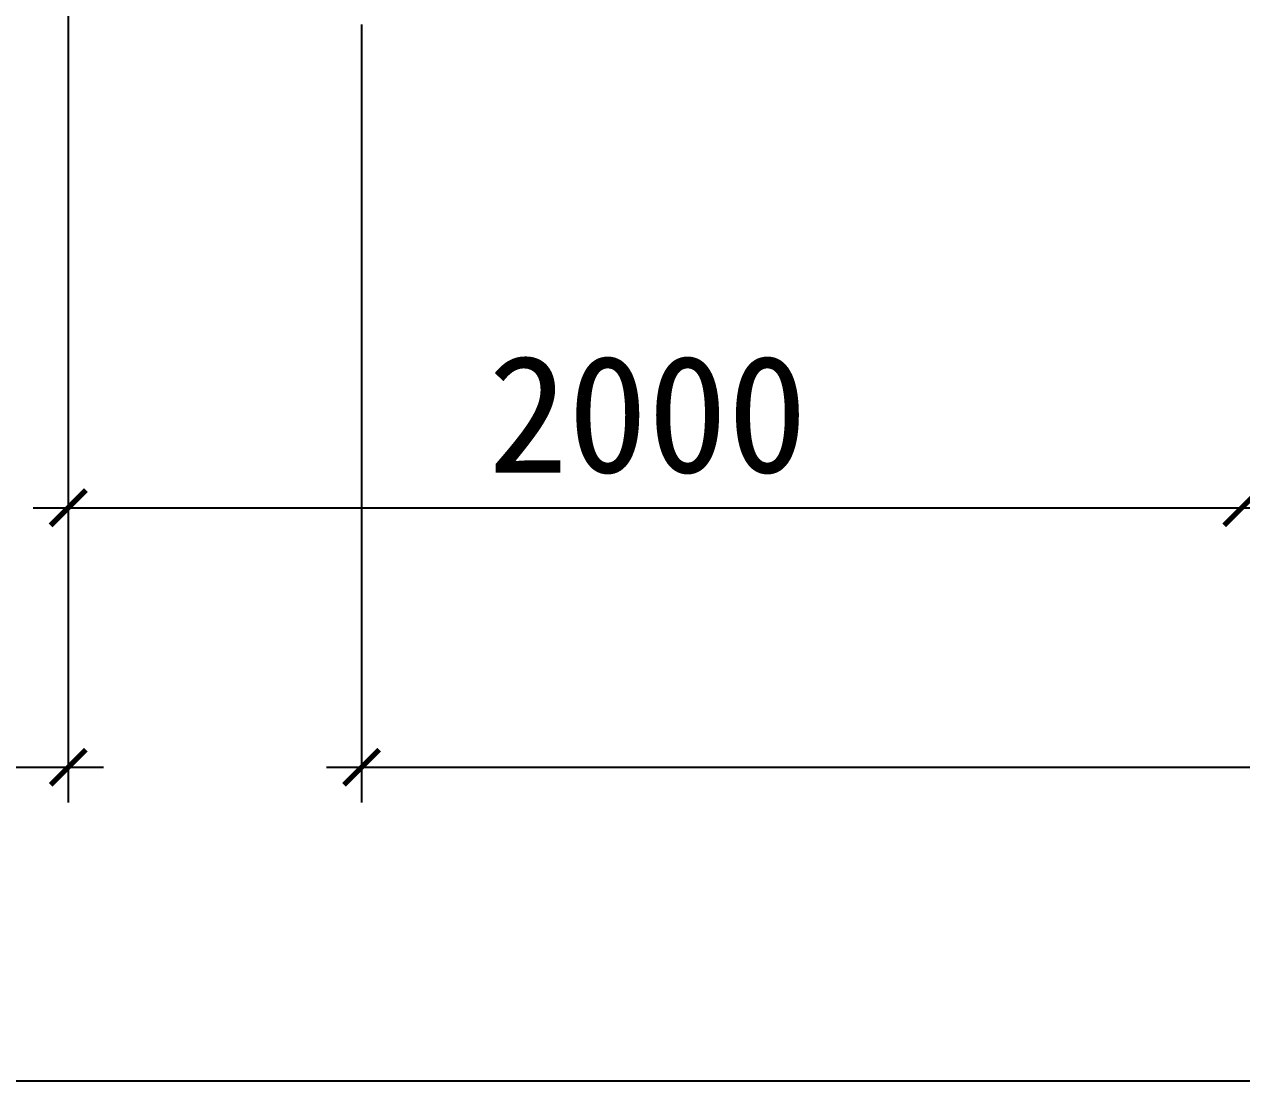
# Model space of a CAD drawing. Extents: x -747684 to -361709, y -438585 to -234743.
# Drawn here: x -373842 to -371767, y -245751 to -243951 of the extents above; entities that cross this region are included whole.
import ezdxf

# ---------------------------------------------------------------- set-up
doc = ezdxf.new("R2010")
doc.units = 0
doc.header["$LTSCALE"] = 100
doc.header["$MEASUREMENT"] = 0
doc.layers.get('0').update_dxf_attribs({"linetype": 'CONTINUOUS'})
doc.layers.get('DEFPOINTS').update_dxf_attribs({"linetype": 'CONTINUOUS'})
doc.layers.add('INSERT', color=7, linetype='CONTINUOUS')
doc.styles.get("Standard").update_dxf_attribs({"font": 'SimSun.ttf'})

msp = doc.modelspace()

# ---------------------------------------------------------------- linework, layer by layer
at = {"color": 2, "linetype": 'BYBLOCK'}
for p, q in [((-373767.1, -243820.4), (-373767.1, -244834.3)), ((-373767.1, -243950.7), (-373767.1, -245276.6)), ((-373267.1, -243950.6), (-373267.1, -245276.6)), ((-373827.1, -244774.3), (-371707.1, -244774.3)), ((-378827.1, -245216.6), (-373707.1, -245216.6)), ((-373327.1, -245216.6), (-368507.1, -245216.6)), ((-380237.1, -245750.6), (-368507.1, -245750.6))]:
    msp.add_line(p, q, dxfattribs=at)
at = {"color": 0, "linetype": 'BYBLOCK', "const_width": 9}
for points in [[(-373737.1, -244744.3), (-373797.1, -244804.3)], [(-371797.1, -244804.3), (-371737.1, -244744.3)], [(-373797.1, -245246.6), (-373737.1, -245186.6)], [(-373237.1, -245186.6), (-373297.1, -245246.6)]]:
    msp.add_lwpolyline(points, dxfattribs=at)
at = {"layer": 'DEFPOINTS', "color": 0, "linetype": 'BYBLOCK'}
msp.add_point((-373767.1, -245216.6), dxfattribs=at)

# ---------------------------------------------------------------- texts
at = {"layer": 'INSERT', "color": 9}
msp.add_text('2000', height=200, dxfattribs=at).set_placement((-373051.6, -244714.3))

doc.saveas('drawing.dxf')
